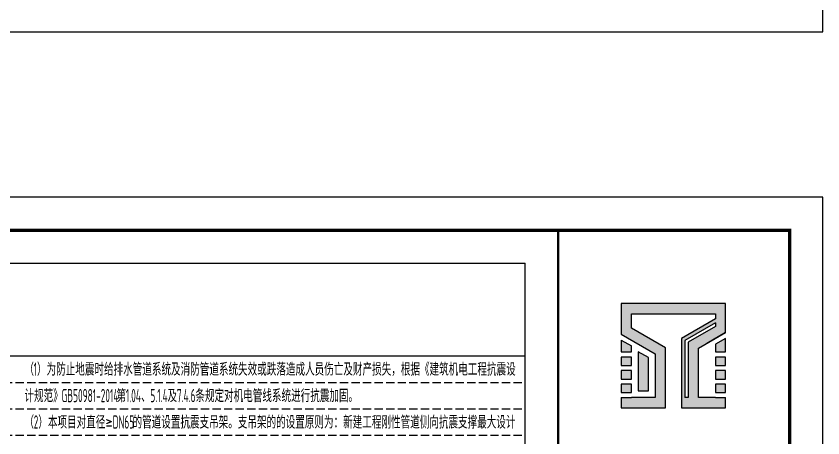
# Model space of a CAD drawing. Extents: x 12300 to 361047, y -1498650 to 1244242.
# Drawn here: x 265063 to 289447, y 120517 to 133271 of the extents above; entities that cross this region are included whole.
import ezdxf

# ---------------------------------------------------------------- set-up
doc = ezdxf.new("R2010")
doc.units = 0
doc.header["$LTSCALE"] = 1000
doc.header["$MEASUREMENT"] = 0
doc.linetypes.add('DASH', pattern=[0.35, 0.25, -0.1])
doc.layers.get('0').update_dxf_attribs({"color": 8, "linetype": 'CONTINUOUS'})
for name, color, linetype in [('BZ_标准图框', 8, 'CONTINUOUS'), ('TEXT', 3, 'CONTINUOUS'), ('TWT_TITLE', 7, 'CONTINUOUS')]:
    doc.layers.add(name, color=color, linetype=linetype)
doc.styles.get("Standard").update_dxf_attribs({"font": 'GBENOR', "bigfont": 'GBCBIG'})

# ---------------------------------------------------------------- blocks, each defined once
blk = doc.blocks.new('A2-TQ-CF')
h = blk.add_hatch(color=3)
h.paths.add_polyline_path([(97034, -117384), (93883, -117384), (93883, -118310), (94907, -118901), (94907, -120228), (94190, -120228), (93883, -120228), (93883, -120535), (95214, -120535), (95214, -118724), (94190, -118132), (94190, -117691), (96727, -117691), (96727, -117845), (95703, -118436), (95703, -120535), (97034, -120535), (97034, -120228), (96727, -120228), (96215, -120228), (96215, -118732), (97034, -118259)])
h.paths.add_polyline_path([(96727, -118081), (95908, -118554), (95908, -120228), (95805, -120228), (95805, -118495), (96727, -117963)], flags=16)
h = blk.add_hatch(color=3)
h.paths.add_polyline_path([(97034, -118436), (96727, -118613), (96727, -118846), (97034, -118846)])
h.paths.add_polyline_path([(96727, -118999), (96727, -119255), (97034, -119255), (97034, -118999)])
h.paths.add_polyline_path([(96727, -119409), (96727, -119665), (97034, -119665), (97034, -119409)])
h.paths.add_polyline_path([(97034, -120074), (97034, -119818), (96727, -119818), (96727, -120074)])
h.paths.add_polyline_path([(94702, -119019), (94395, -118842), (94395, -120023), (94702, -120023)])
h.paths.add_polyline_path([(93883, -118487), (93883, -118846), (94190, -118846), (94190, -118664)])
h.paths.add_polyline_path([(93883, -118999), (93883, -119255), (94190, -119255), (94190, -118999)])
h.paths.add_polyline_path([(94190, -119665), (94190, -119409), (93883, -119409), (93883, -119665)])
h.paths.add_polyline_path([(94190, -119818), (93883, -119818), (93883, -120074), (94190, -120074)])
at = {"color": 3}
for points in [[(96215, -120228), (96215, -118732), (97034, -118259), (97034, -117384), (93883, -117384), (93883, -118310), (94907, -118901), (94907, -120228), (94190, -120228)], [(93883, -120228), (93883, -120535), (95214, -120535), (95214, -118724), (94190, -118132), (94190, -117691), (96727, -117691), (96727, -117845), (95703, -118436), (95703, -120535), (97034, -120535), (97034, -120228)], [(96727, -117963), (95805, -118495), (95805, -120228)], [(96727, -117963), (96727, -118081)], [(96727, -118081), (95908, -118554), (95908, -120228)], [(97034, -118259), (96464, -118588)], [(93883, -118487), (93883, -118846), (94190, -118846), (94190, -118664)], [(93883, -118487), (94190, -118664)], [(96727, -118613), (96727, -118846), (97034, -118846), (97034, -118436)], [(97034, -118436), (96727, -118613)], [(93883, -120228), (94190, -120228)], [(95908, -120228), (95805, -120228)], [(96727, -120228), (96215, -120228)], [(96727, -120228), (97034, -120228)]]:
    blk.add_lwpolyline(points, dxfattribs=at)
for points in [[(94702, -119019), (94395, -118842), (94395, -120023), (94702, -120023)], [(93883, -118999), (93883, -119255), (94190, -119255), (94190, -118999)], [(96727, -118999), (96727, -119255), (97034, -119255), (97034, -118999)], [(93883, -119409), (93883, -119665), (94190, -119665), (94190, -119409)], [(96727, -119409), (96727, -119665), (97034, -119665), (97034, -119409)], [(93883, -119818), (93883, -120074), (94190, -120074), (94190, -119818)], [(96727, -119818), (96727, -120074), (97034, -120074), (97034, -119818)]]:
    blk.add_lwpolyline(points, close=True, dxfattribs=at)
at = {"layer": 'BZ_标准图框', "color": 3, "const_width": 70}
blk.add_lwpolyline([(91975, -155165), (91975, -115165)], dxfattribs=at)
at = {"layer": 'TWT_TITLE', "color": 3, "const_width": 80}
blk.add_lwpolyline([(98975, -155165), (98975, -115165)], dxfattribs=at)

msp = doc.modelspace()

# ---------------------------------------------------------------- linework, layer by layer
at = {"layer": 'TEXT', "color": 3}
for p, q in [((233546.8, 125796.1), (280446.8, 125796.1)), ((280446.8, 87796.1), (280446.8, 125796.1)), ((280446.8, 87796.1), (280446.8, 125796.1)), ((233546.8, 122996.1), (280446.8, 122996.1))]:
    msp.add_line(p, q, dxfattribs=at)
at = {"layer": 'TEXT', "color": 3, "linetype": 'DASH'}
for p, q in [((233546.8, 122196.1), (280446.8, 122196.1)), ((233546.8, 121396.1), (280446.8, 121396.1)), ((233546.8, 120596.1), (280446.8, 120596.1))]:
    msp.add_line(p, q, dxfattribs=at)
at = {"layer": 'TWT_TITLE', "color": 3}
for points in [[(230046.8, 132796.1), (289446.8, 132796.1), (289446.8, 174796.1), (230046.8, 174796.1)], [(230046.8, 85796.1), (289446.8, 85796.1), (289446.8, 127796.1), (230046.8, 127796.1)]]:
    msp.add_lwpolyline(points, close=True, dxfattribs=at)
at = {"layer": 'TWT_TITLE', "color": 3, "const_width": 100}
msp.add_lwpolyline([(232546.8, 86796.1), (288446.8, 86796.1), (288446.8, 126796.1), (232546.8, 126796.1)], close=True, dxfattribs=at)

# ---------------------------------------------------------------- block references
msp.add_blockref('A2-TQ-CF', (189472, 241961.6))

# ---------------------------------------------------------------- texts
at = {"layer": 'TEXT', "color": 3}
for s, height, p in [('（', 385.8, (265313.5, 122396.1)), ('）为防止地震时给排水管道系统及消防管道系统失效或跌落造成人员伤亡及财产损失，根据《建筑机电工程抗震设', 385.816, (265694.3, 122396.1)), ('计规范》', 385.82, (265313.5, 121596.1)), ('第', 385.8, (268097.6, 121596.1)), ('及', 385.8, (269639.3, 121596.1)), ('条规定对机电管线系统进行抗震加固。', 385.816, (270480.1, 121596.1)), ('、', 385.8, (268838.4, 121596.1)), ('（', 385.8, (265313.5, 120796.1)), ('）本项目对直径≥', 385.82, (265734.3, 120796.1)), ('的管道设置抗震支吊架。支吊架的的设置原则为：新建工程刚性管道侧向抗震支撑最大设计', 385.816, (268581.2, 120796.1))]:
    msp.add_text(s, height=height, dxfattribs=at).set_placement(p)
at = {"layer": 'TEXT', "color": 3, "width": 0.6}
for s, p in [('1', (265594.3, 122396.1)), ('GB50981-2014', (266436.9, 121596.1)), ('1.04', (268378.4, 121596.1)), ('5.1.4', (269119.3, 121596.1)), ('7.4.6', (269920.1, 121596.1)), ('2', (265594.3, 120796.1)), ('DN65', (267981.2, 120796.1))]:
    msp.add_text(s, height=400, dxfattribs=at).set_placement(p)

doc.saveas('drawing.dxf')
